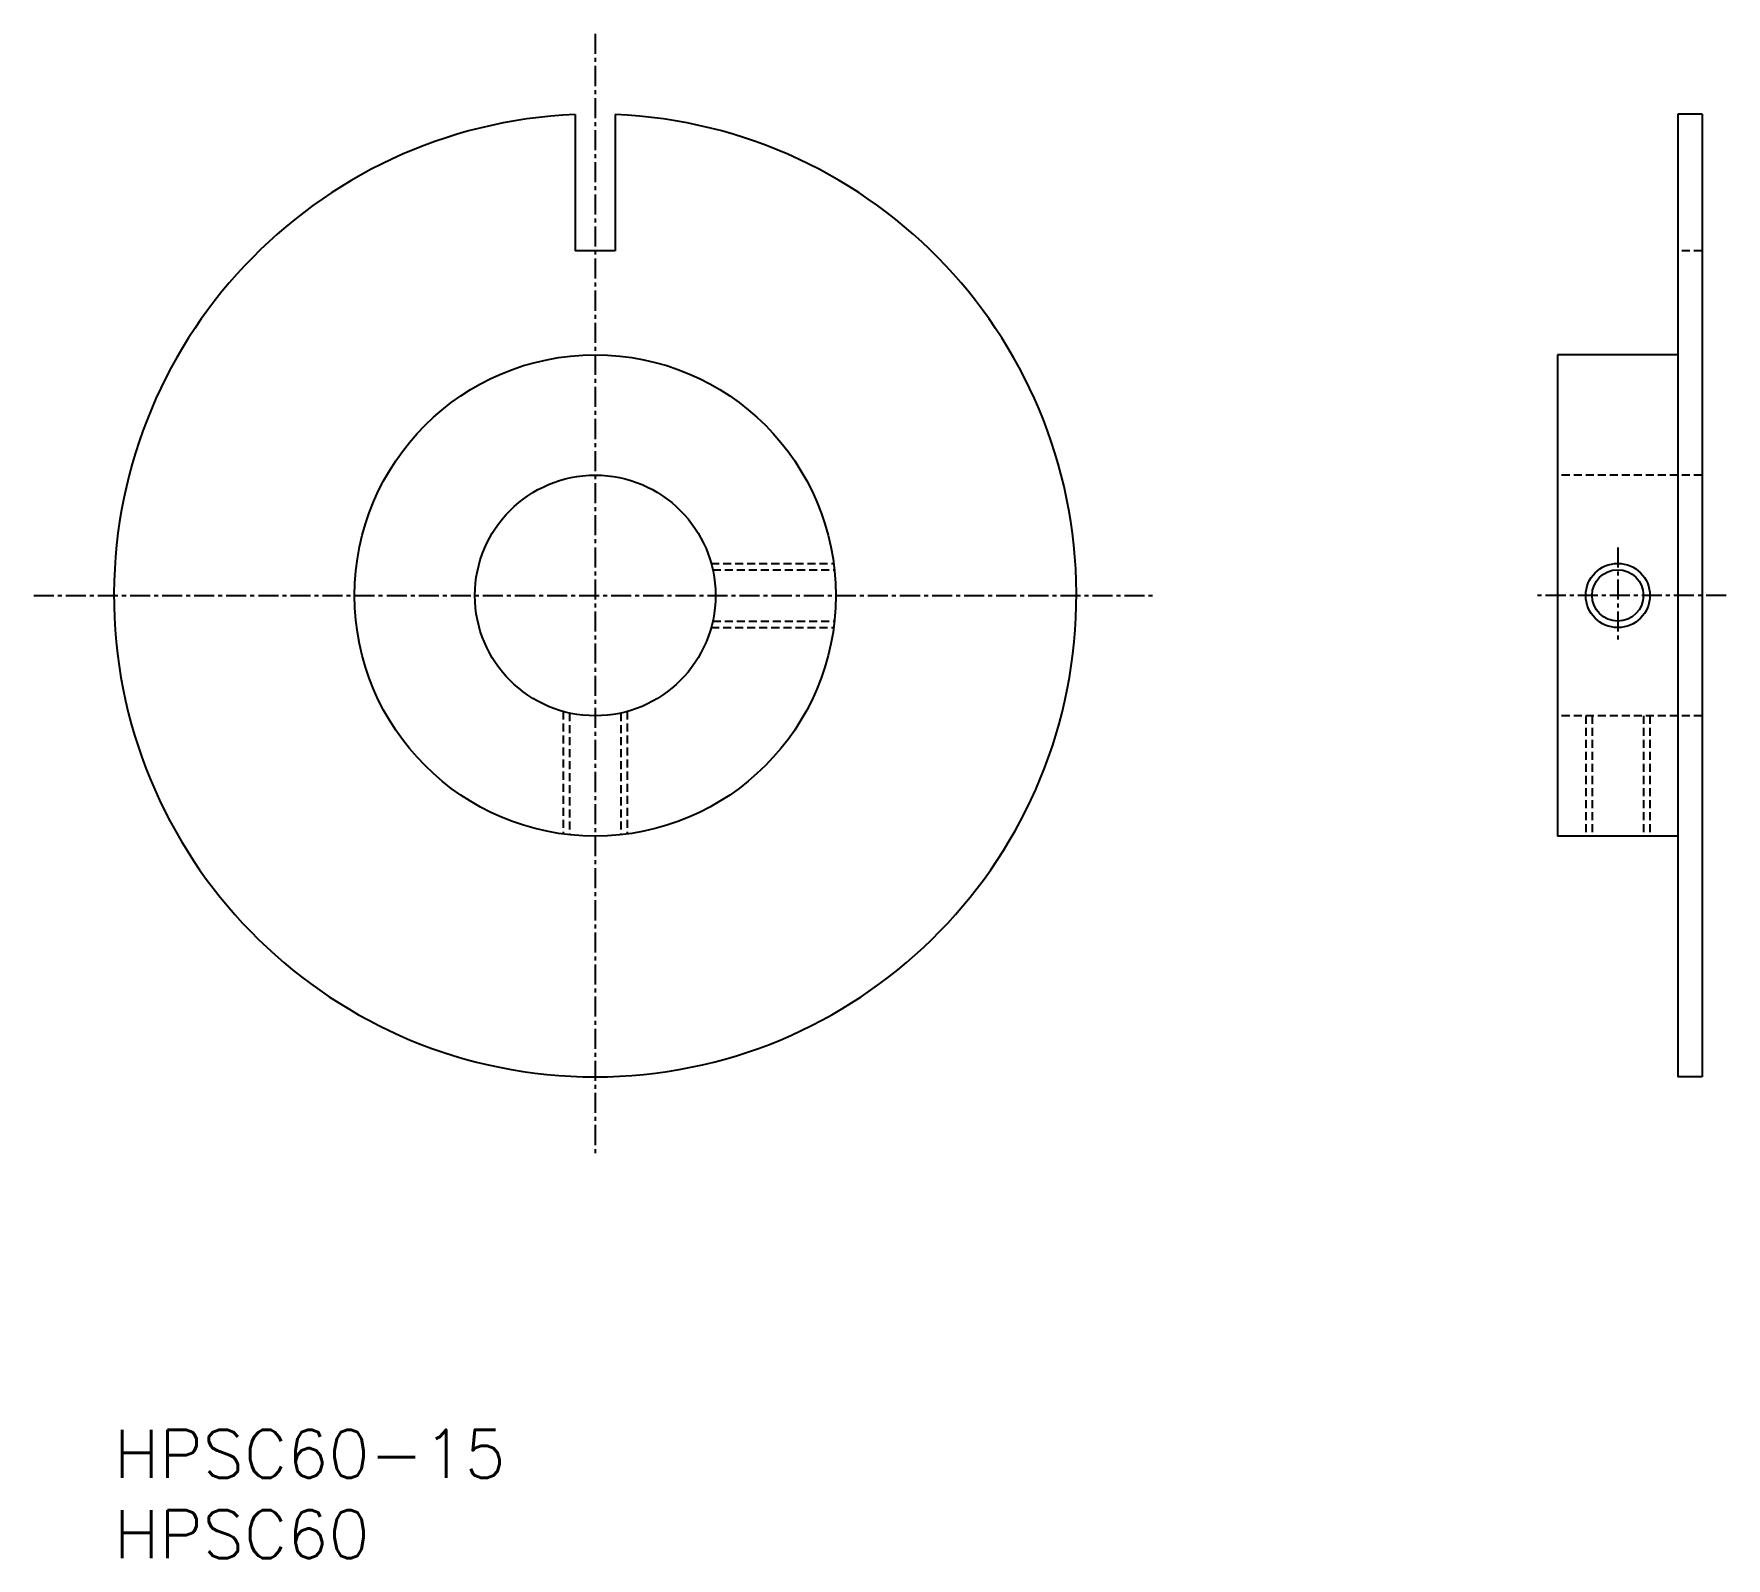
# Model space of a CAD drawing. Extents: x 253 to 358, y -64 to 31.
import ezdxf

# ---------------------------------------------------------------- set-up
doc = ezdxf.new("R2010")
doc.units = 0
doc.linetypes.add('CENTER', pattern=[2, 1.25, -0.25, 0.25, -0.25])
doc.linetypes.add('DASHED', pattern=[0.75, 0.5, -0.25])
doc.layers.get('0').update_dxf_attribs({"linetype": 'CONTINUOUS'})
doc.layers.add('CENTER', color=1, linetype='CENTER')
doc.styles.get("Standard").update_dxf_attribs({"font": 'txt.shx', "bigfont": 'bigfont.shx'})

msp = doc.modelspace()

# ---------------------------------------------------------------- linework, layer by layer
at = {"color": 7, "linetype": 'CONTINUOUS'}
for p, q in [((286.62, 26.06), (286.62, 17.56)), ((289.12, 26.06), (289.12, 17.56)), ((356.87, 26.08), (355.37, 26.08)), ((355.37, 26.08), (355.37, -33.92)), ((356.87, 26.08), (356.87, -33.92)), ((289.12, 17.56), (286.62, 17.56)), ((355.37, 11.08), (347.87, 11.08)), ((347.87, 11.08), (347.87, -18.92)), ((294.53, -2.32), (294.53, -2.32)), ((296.44, -2.32), (296.44, -2.32)), ((355.37, -18.92), (347.87, -18.92)), ((356.87, -33.92), (355.37, -33.92))]:
    msp.add_line(p, q, dxfattribs=at)
at = {"color": 3, "linetype": 'DASHED'}
for p, q in [((356.87, 17.56), (355.37, 17.56)), ((356.87, 3.58), (347.87, 3.58)), ((295.1, -1.92), (302.74, -1.92)), ((295.2, -2.32), (302.79, -2.32)), ((295.1, -5.92), (302.74, -5.92)), ((295.2, -5.52), (302.79, -5.52)), ((285.87, -11.15), (285.87, -18.78)), ((286.27, -11.25), (286.27, -18.83)), ((289.47, -11.25), (289.47, -18.83)), ((289.87, -11.15), (289.87, -18.78)), ((356.87, -11.42), (347.87, -11.42)), ((349.62, -11.42), (349.62, -18.92)), ((350.02, -11.42), (350.02, -18.92)), ((353.22, -11.42), (353.22, -18.92)), ((353.62, -11.42), (353.62, -18.92))]:
    msp.add_line(p, q, dxfattribs=at)
at = {"color": 7, "linetype": 'CONTINUOUS'}
for centre, radius in [((287.87, -3.92), 15), ((287.87, -3.92), 7.5), ((351.62, -3.92), 1.6)]:
    msp.add_circle(centre, radius, dxfattribs=at)
at = {"color": 3, "linetype": 'CONTINUOUS'}
msp.add_circle((351.62, -3.92), 2, dxfattribs=at)
at = {"color": 7, "linetype": 'CONTINUOUS'}
msp.add_arc((287.87, -3.92), 30, 92.388, 87.612, dxfattribs=at)
at = {"layer": 'CENTER', "color": 1, "linetype": 'CENTER'}
for p, q in [((287.87, 31.08), (287.87, -38.92)), ((351.62, -0.92), (351.62, -6.92)), ((252.87, -3.92), (322.87, -3.92)), ((358.37, -3.92), (346.37, -3.92))]:
    msp.add_line(p, q, dxfattribs=at)

# ---------------------------------------------------------------- texts
at = {"color": 7, "linetype": 'CONTINUOUS'}
for s, p in [('HPSC60-15', (257.87, -58.92)), ('HPSC60', (257.87, -63.92))]:
    msp.add_text(s, height=3, dxfattribs=at).set_placement(p)

doc.saveas('drawing.dxf')
